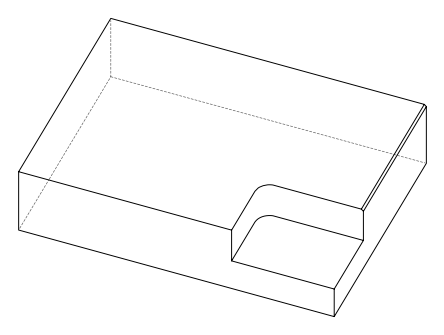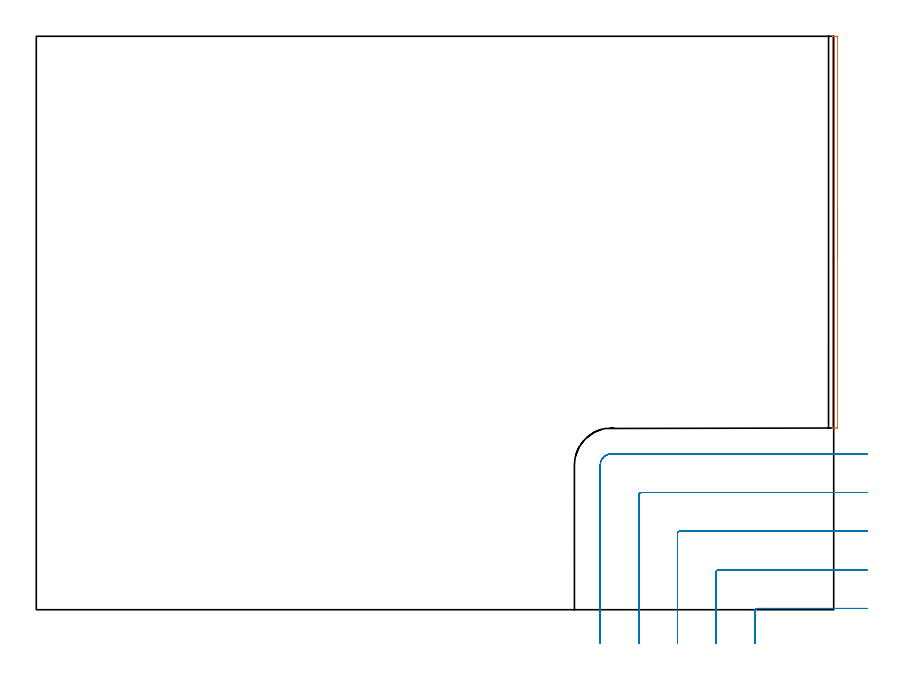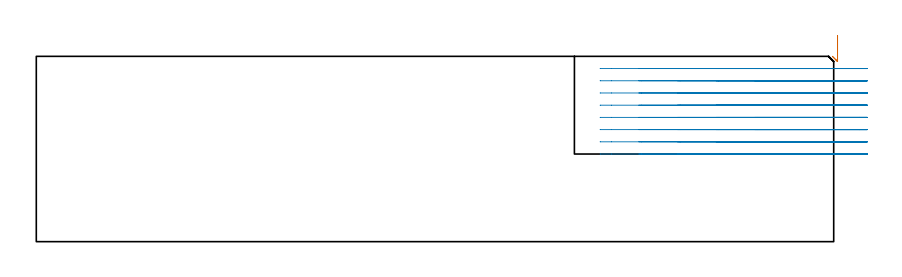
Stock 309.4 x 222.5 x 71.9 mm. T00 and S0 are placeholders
(PLAN: 2 operations, 1 tool changes, 11.7 min)
(1 AREA_MILL | FG_CHAMFER_SURFACE | UGT0205_001 | 1.36 min | 308 mm3)
(2 MILL_CORNER_NOTCH_RECTANGULAR | CORNER_NOTCH_RECTANGULAR | UGT0201_094 | Follow Part, ap 5, ae 75% | 10.38 min | 267126 mm3)
(TOOL UGT0205_001 | Chamfer Mill 20 x 3 x 45 deg. | D20 FL50 Z2)
(TOOL UGT0201_094 | End mill 20 mm | D20 FL38 Z4)
(OP 1 AREA_MILL)
G17 G21 G94 G90
T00 M6
G54
G17 G0 G90 X310.9 Y156.5 S1061 M3
G43 Z81.9 H0
Z79.9
G94 G1 Y156.462 Z79.028 F250.
Y156.348 Z78.163
Y156.159 Z77.312
Y155.897 Z76.48
Y155.563 Z75.674
Y155.16 Z74.9
Y154.692 Z74.164
Y154.16 Z73.472
Y153.571 Z72.829
Y152.928 Z72.24
Y152.236 Z71.708
Y151.5 Z71.24
Y150.726 Z70.837
Y149.92 Z70.503
Y149.088 Z70.241
Y148.236 Z70.052
Y147.372 Z69.938
Y146.5 Z69.9
Y70.824
X310.897 Y70.657 Z69.903
X310.891 Y70.502 Z69.905
X310.656 Y70.5 Z70.14
X310.344 Z70.451
X309.723 Z71.077
X309.29 Z71.509
X308.939 Z71.852
X308.902 Y70.509 Z71.888
X308.9 Y70.657 Z71.9
Y222.343
X308.904 Y222.435 Z71.89
X308.929 Y222.491 Z71.862
X308.939 Y222.5 Z71.852
X309.291 Z71.509
X309.72 Z71.08
X310.344 Z70.451
X310.656 Z70.14
X310.891 Y222.498 Z69.905
X310.896 Y222.343 Z69.904
X310.9 Y222.064 Z69.9
Y146.5
Y145.628 Z69.938
Y144.764 Z70.052
Y143.912 Z70.241
Y143.08 Z70.503
Y142.274 Z70.837
Y141.5 Z71.24
Y140.764 Z71.708
Y140.072 Z72.24
Y139.429 Z72.829
Y138.84 Z73.472
Y138.308 Z74.164
Y137.84 Z74.9
Y137.437 Z75.674
Y137.103 Z76.48
Y136.841 Z77.312
Y136.652 Z78.163
Y136.538 Z79.028
Y136.5 Z79.9
G0 Z81.9
M5
M2
(OP 2 MILL_CORNER_NOTCH_RECTANGULAR)
G17 G21 G94 G90
T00 M6
G54
G17 G0 G90 X322.4 Y0.5 S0 M3
G43 Z81.9 H0
Z67.162
G94 G1 X319.4 F250.
X279.795 F500.
G3 X278.8 Y-0.495 R1.
G1 Y-10.
Y-13. F250.
G0 Z81.9
X322.4 Y15.5
Z67.162
G1 X319.4
X264.795 F500.
G3 X263.8 Y14.505 R1.
G1 Y-10.
Y-13. F250.
G0 Z81.9
X322.4 Y30.5
Z67.162
G1 X319.4
X249.795 F500.
G3 X248.8 Y29.505 R1.
G1 Y-10.
Y-13. F250.
G0 Z81.9
X322.4 Y45.5
Z67.162
G1 X319.4
X234.796 F500.
G3 X233.8 Y44.504 R1.
G1 Y-10.
Y-13. F250.
G0 Z81.9
X322.4 Y60.5
Z67.162
G1 X319.4
X223.2 F500.
G3 X218.8 Y56.1 R4.4
G1 Y-10.
Y-13. F250.
G0 Z81.9
X322.4 Y0.5
Z62.425
G1 X319.4
X279.795 F500.
G3 X278.8 Y-0.495 R1.
G1 Y-10.
Y-13. F250.
G0 Z81.9
X322.4 Y15.5
Z62.425
G1 X319.4
X264.795 F500.
G3 X263.8 Y14.505 R1.
G1 Y-10.
Y-13. F250.
G0 Z81.9
X322.4 Y30.5
Z62.425
G1 X319.4
X249.795 F500.
G3 X248.8 Y29.505 R1.
G1 Y-10.
Y-13. F250.
G0 Z81.9
X322.4 Y45.5
Z62.425
G1 X319.4
X234.796 F500.
G3 X233.8 Y44.504 R1.
G1 Y-10.
Y-13. F250.
G0 Z81.9
X322.4 Y60.5
Z62.425
G1 X319.4
X223.2 F500.
G3 X218.8 Y56.1 R4.4
G1 Y-10.
Y-13. F250.
G0 Z81.9
X322.4 Y0.5
Z57.687
G1 X319.4
X279.795 F500.
G3 X278.8 Y-0.495 R1.
G1 Y-10.
Y-13. F250.
G0 Z81.9
X322.4 Y15.5
Z57.687
G1 X319.4
X264.795 F500.
G3 X263.8 Y14.505 R1.
G1 Y-10.
Y-13. F250.
G0 Z81.9
X322.4 Y30.5
Z57.687
G1 X319.4
X249.795 F500.
G3 X248.8 Y29.505 R1.
G1 Y-10.
Y-13. F250.
G0 Z81.9
X322.4 Y45.5
Z57.687
G1 X319.4
X234.796 F500.
G3 X233.8 Y44.504 R1.
G1 Y-10.
Y-13. F250.
G0 Z81.9
X322.4 Y60.5
Z57.687
G1 X319.4
X223.2 F500.
G3 X218.8 Y56.1 R4.4
G1 Y-10.
Y-13. F250.
G0 Z81.9
X322.4 Y0.5
Z52.95
G1 X319.4
X279.795 F500.
G3 X278.8 Y-0.495 R1.
G1 Y-10.
Y-13. F250.
G0 Z81.9
X322.4 Y15.5
Z52.95
G1 X319.4
X264.795 F500.
G3 X263.8 Y14.505 R1.
G1 Y-10.
Y-13. F250.
G0 Z81.9
X322.4 Y30.5
Z52.95
G1 X319.4
X249.795 F500.
G3 X248.8 Y29.505 R1.
G1 Y-10.
Y-13. F250.
G0 Z81.9
X322.4 Y45.5
Z52.95
G1 X319.4
X234.796 F500.
G3 X233.8 Y44.504 R1.
G1 Y-10.
Y-13. F250.
G0 Z81.9
X322.4 Y60.5
Z52.95
G1 X319.4
X223.2 F500.
G3 X218.8 Y56.1 R4.4
G1 Y-10.
Y-13. F250.
G0 Z81.9
X322.4 Y0.5
Z48.212
G1 X319.4
X279.795 F500.
G3 X278.8 Y-0.495 R1.
G1 Y-10.
Y-13. F250.
G0 Z81.9
X322.4 Y15.5
Z48.212
G1 X319.4
X264.795 F500.
G3 X263.8 Y14.505 R1.
G1 Y-10.
Y-13. F250.
G0 Z81.9
X322.4 Y30.5
Z48.212
G1 X319.4
X249.795 F500.
G3 X248.8 Y29.505 R1.
G1 Y-10.
Y-13. F250.
G0 Z81.9
X322.4 Y45.5
Z48.212
G1 X319.4
X234.796 F500.
G3 X233.8 Y44.504 R1.
G1 Y-10.
Y-13. F250.
G0 Z81.9
X322.4 Y60.5
Z48.212
G1 X319.4
X223.2 F500.
G3 X218.8 Y56.1 R4.4
G1 Y-10.
Y-13. F250.
G0 Z81.9
X322.4 Y0.5
Z43.475
G1 X319.4
X279.795 F500.
G3 X278.8 Y-0.495 R1.
G1 Y-10.
Y-13. F250.
G0 Z81.9
X322.4 Y15.5
Z43.475
G1 X319.4
X264.795 F500.
G3 X263.8 Y14.505 R1.
G1 Y-10.
Y-13. F250.
G0 Z81.9
X322.4 Y30.5
Z43.475
G1 X319.4
X249.795 F500.
G3 X248.8 Y29.505 R1.
G1 Y-10.
Y-13. F250.
G0 Z81.9
X322.4 Y45.5
Z43.475
G1 X319.4
X234.796 F500.
G3 X233.8 Y44.504 R1.
G1 Y-10.
Y-13. F250.
G0 Z81.9
X322.4 Y60.5
Z43.475
G1 X319.4
X223.2 F500.
G3 X218.8 Y56.1 R4.4
G1 Y-10.
Y-13. F250.
G0 Z81.9
X322.4 Y0.5
Z38.737
G1 X319.4
X279.795 F500.
G3 X278.8 Y-0.495 R1.
G1 Y-10.
Y-13. F250.
G0 Z81.9
X322.4 Y15.5
Z38.737
G1 X319.4
X264.795 F500.
G3 X263.8 Y14.505 R1.
G1 Y-10.
Y-13. F250.
G0 Z81.9
X322.4 Y30.5
Z38.737
G1 X319.4
X249.795 F500.
G3 X248.8 Y29.505 R1.
G1 Y-10.
Y-13. F250.
G0 Z81.9
X322.4 Y45.5
Z38.737
G1 X319.4
X234.796 F500.
G3 X233.8 Y44.504 R1.
G1 Y-10.
Y-13. F250.
G0 Z81.9
X322.4 Y60.5
Z38.737
G1 X319.4
X223.2 F500.
G3 X218.8 Y56.1 R4.4
G1 Y-10.
Y-13. F250.
G0 Z81.9
X322.4 Y0.5
Z34.
G1 X319.4
X279.795 F500.
G3 X278.8 Y-0.495 R1.
G1 Y-10.
Y-13. F250.
G0 Z81.9
X322.4 Y15.5
Z34.
G1 X319.4
X264.795 F500.
G3 X263.8 Y14.505 R1.
G1 Y-10.
Y-13. F250.
G0 Z81.9
X322.4 Y30.5
Z34.
G1 X319.4
X249.795 F500.
G3 X248.8 Y29.505 R1.
G1 Y-10.
Y-13. F250.
G0 Z81.9
X322.4 Y45.5
Z34.
G1 X319.4
X234.796 F500.
G3 X233.8 Y44.504 R1.
G1 Y-10.
Y-13. F250.
G0 Z81.9
X322.4 Y60.5
Z34.
G1 X319.4
X223.2 F500.
G3 X218.8 Y56.1 R4.4
G1 Y-10.
Y-13. F250.
G0 Z81.9
M5
M2
